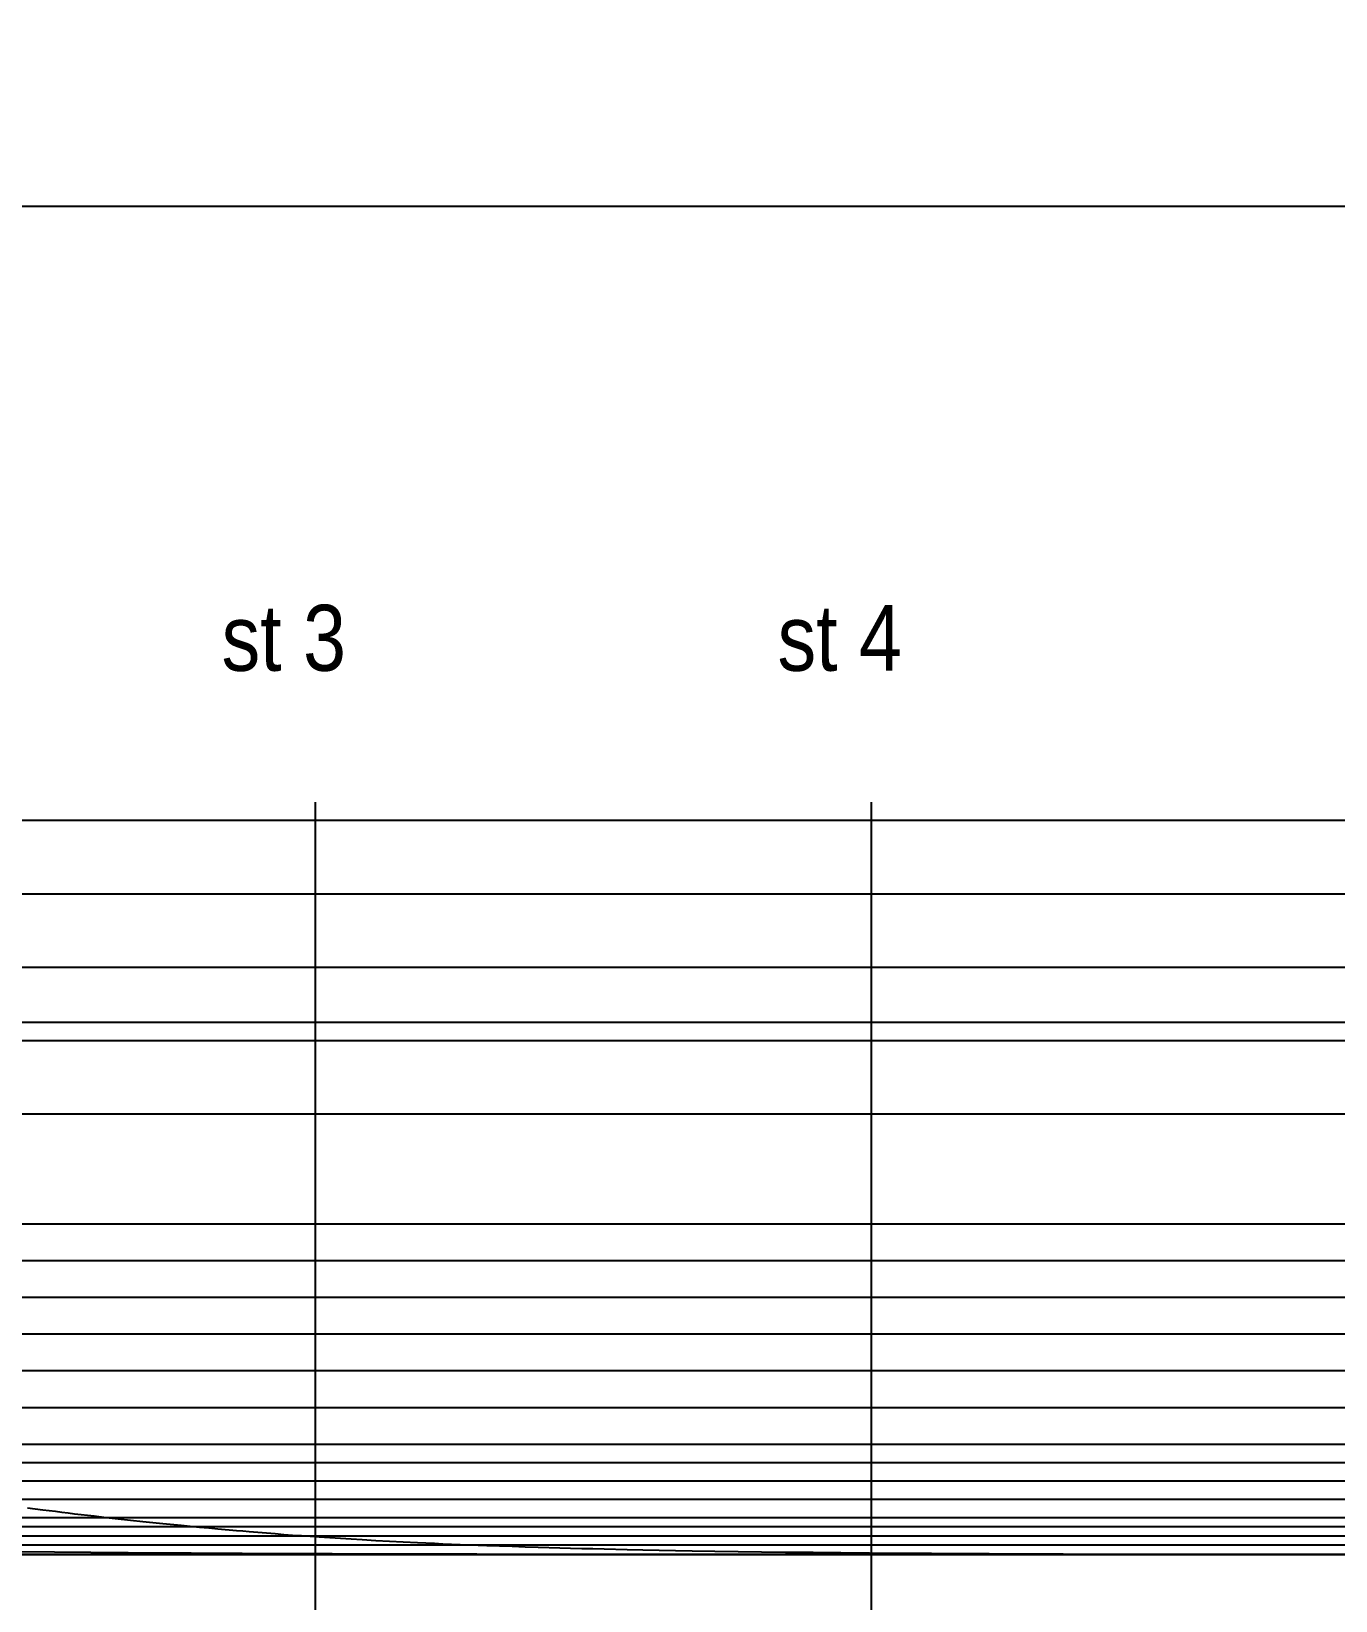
# Model space of a CAD drawing. Header units: millimetres. Extents: x -190954 to 154095, y 101 to 64253.
# Drawn here: x 50.73 to 74.43, y 140.33 to 168.84 of the extents above; entities that cross this region are included whole.
import ezdxf

# ---------------------------------------------------------------- set-up
doc = ezdxf.new("R2010")
doc.units = ezdxf.units.MM
for name, color, linetype in [('B1', 179, 'Continuous'), ('B2', 179, 'Continuous'), ('B3', 179, 'Continuous'), ('B4', 179, 'Continuous'), ('GRID', 179, 'Continuous'), ('WL20', 179, 'Continuous')]:
    doc.layers.add(name, color=color, linetype=linetype)
doc.styles.add('SLDTEXTSTYLE0', font='TXT', dxfattribs={"width": 0.75})
doc.styles.add('SLDTEXTSTYLE2', font='TXT', dxfattribs={"width": 0.875})
doc.dimstyles.new('SLDDIMSTYLE0', dxfattribs={"dimtxt": 3.175, "dimasz": 3.302, "dimexe": 0, "dimexo": 0.0625, "dimgap": 0.79375, "dimtad": 0, "dimtih": 1, "dimtoh": 1, "dimlfac": 1500, "dimrnd": 1e-09, "dimzin": 4, "dimdsep": 46, "dimtxsty": 'SLDTEXTSTYLE0', "dimsah": 1, "dimcen": 0.09, "dimadec": 0, "dimazin": 1, "dimtfac": 1, "dimtofl": 0, "dimtmove": 0, "dimatfit": 3, "dimfxl": 0, "dimfrac": 2, "dimtolj": 1, "dimtzin": 12, "dimarcsym": 0})

# ---------------------------------------------------------------- blocks, each defined once
blk = doc.blocks.new('_D')
at = {"layer": 'WL20'}
for p, q in [((25.597, 126.417), (25.597, 168.839)), ((227.596, 126.417), (227.596, 168.839)), ((25.597, 165.664), (126.8, 165.664)), ((227.596, 165.664), (146.741, 165.664))]:
    blk.add_line(p, q, dxfattribs=at)
for points in [[(25.597, 165.664), (28.899, 165.156), (28.899, 166.172)], [(227.596, 165.664), (224.294, 166.172), (224.294, 165.156)]]:
    blk.add_solid(points, dxfattribs=at)
at = {"layer": 'WL20', "insert": (126.8, 167.237), "char_height": 3.175, "attachment_point": 1, "style": 'SLDTEXTSTYLE0'}
blk.add_mtext('302998.00', dxfattribs=at)

msp = doc.modelspace()

# ---------------------------------------------------------------- linework, layer by layer
at = {"layer": 'B1', "color": 211}
for p, q in [((50.166888, 141.1652667), (52.0553653, 141.1652667)), ((52.0553653, 141.1652667), (54.7268993, 141.1652667)), ((54.7268993, 141.1652667), (58.1814907, 141.1652667)), ((58.1814907, 141.1652667), (62.4191387, 141.1652667)), ((62.4191387, 141.1652667), (67.4351073, 141.1652667)), ((67.4351073, 141.1652667), (72.561588, 141.1652667)), ((72.561588, 141.1652667), (77.3249573, 141.1652667))]:
    msp.add_line(p, q, dxfattribs=at)
at = {"layer": 'B2', "color": 211}
for p, q in [((49.729694, 141.1742767), (50.8255007, 141.1722067)), ((50.8255007, 141.1722067), (52.1924667, 141.170206)), ((52.1924667, 141.170206), (53.121206, 141.169306)), ((53.121206, 141.169306), (54.2133567, 141.168482)), ((54.2133567, 141.168482), (56.8854433, 141.1670867)), ((56.8854433, 141.1670867), (60.204736, 141.1660647)), ((60.204736, 141.1660647), (64.1687913, 141.16545)), ((64.1687913, 141.16545), (68.7728853, 141.1652667)), ((68.7728853, 141.1652667), (73.47468, 141.1652667)), ((73.47468, 141.1652667), (77.8911687, 141.1652667))]:
    msp.add_line(p, q, dxfattribs=at)
at = {"layer": 'B3', "color": 211}
for p, q in [((50.505008, 141.21807), (51.1524627, 141.2118533)), ((51.1524627, 141.2118533), (51.814222, 141.2059433)), ((51.814222, 141.2059433), (52.4920527, 141.2001707)), ((52.4920527, 141.2001707), (53.2252793, 141.194554)), ((53.2252793, 141.194554), (53.6397073, 141.1919093)), ((53.6397073, 141.1919093), (54.086562, 141.1893807)), ((54.086562, 141.1893807), (54.565826, 141.1869707)), ((54.565826, 141.1869707), (55.0774787, 141.184682)), ((55.0774787, 141.184682), (55.621528, 141.182518)), ((55.621528, 141.182518), (56.197992, 141.1804787)), ((56.197992, 141.1804787), (56.8069093, 141.1785667)), ((56.8069093, 141.1785667), (57.4483207, 141.1767833)), ((57.4483207, 141.1767833), (58.1222873, 141.1751293)), ((58.1222873, 141.1751293), (58.828878, 141.1736047)), ((58.828878, 141.1736047), (59.568178, 141.17221)), ((59.568178, 141.17221), (60.3402767, 141.1709453)), ((60.3402767, 141.1709453), (61.9832867, 141.168804)), ((61.9832867, 141.168804), (63.7588273, 141.1671767)), ((63.7588273, 141.1671767), (65.667942, 141.166054)), ((65.667942, 141.166054), (67.7117793, 141.165424)), ((67.7117793, 141.165424), (69.888492, 141.1652667)), ((69.888492, 141.1652667), (74.2159687, 141.1652667)), ((74.2159687, 141.1652667), (78.3373353, 141.1652667))]:
    msp.add_line(p, q, dxfattribs=at)
at = {"layer": 'B4', "color": 211}
for p, q in [((50.6656013, 142.014032), (50.8037973, 141.995884)), ((50.8037973, 141.995884), (50.942938, 141.977866)), ((50.942938, 141.977866), (51.1715867, 141.9487773)), ((51.1715867, 141.9487773), (51.286848, 141.934374)), ((51.286848, 141.934374), (51.402734, 141.9200673)), ((51.402734, 141.9200673), (51.519244, 141.90586)), ((51.519244, 141.90586), (51.6363773, 141.8917567)), ((51.6363773, 141.8917567), (51.754134, 141.8777513)), ((51.754134, 141.8777513), (51.8725127, 141.863872)), ((51.8725127, 141.863872), (52.0905967, 141.83877)), ((52.0905967, 141.83877), (52.3107587, 141.8140647)), ((52.3107587, 141.8140647), (52.5329947, 141.7897693)), ((52.5329947, 141.7897693), (52.757302, 141.7659053)), ((52.757302, 141.7659053), (52.9402947, 141.746878)), ((52.9402947, 141.746878), (53.124276, 141.728098)), ((53.124276, 141.728098), (53.4546633, 141.6952473)), ((53.4546633, 141.6952473), (53.6209227, 141.6791373)), ((53.6209227, 141.6791373), (53.787858, 141.6632427)), ((53.787858, 141.6632427), (53.955444, 141.647566)), ((53.955444, 141.647566), (54.1236567, 141.63211)), ((54.1236567, 141.63211), (54.4618713, 141.60187)), ((54.4618713, 141.60187), (54.5771093, 141.591818)), ((54.5771093, 141.591818), (54.6925993, 141.58187)), ((54.6925993, 141.58187), (55.0045973, 141.5556773)), ((55.0045973, 141.5556773), (55.16176, 141.5430107)), ((55.16176, 141.5430107), (55.3198487, 141.5306507)), ((55.3198487, 141.5306507), (55.4789113, 141.5185907)), ((55.4789113, 141.5185907), (55.638994, 141.5068233)), ((55.638994, 141.5068233), (55.8001407, 141.495344)), ((55.8001407, 141.495344), (55.962396, 141.4841453)), ((55.962396, 141.4841453), (56.155112, 141.4712993)), ((56.155112, 141.4712993), (56.3494933, 141.458828)), ((56.3494933, 141.458828), (56.5456053, 141.4467227)), ((56.5456053, 141.4467227), (56.7435127, 141.4349747)), ((56.7435127, 141.4349747), (56.9899393, 141.4209787)), ((56.9899393, 141.4209787), (57.2392973, 141.4075007)), ((57.2392973, 141.4075007), (57.4916953, 141.3945273)), ((57.4916953, 141.3945273), (57.747238, 141.382046)), ((57.747238, 141.382046), (57.900644, 141.374856)), ((57.900644, 141.374856), (58.055218, 141.3678333)), ((58.055218, 141.3678333), (58.2109807, 141.3609753)), ((58.2109807, 141.3609753), (58.367952, 141.3542793)), ((58.367952, 141.3542793), (58.5261527, 141.3477433)), ((58.5261527, 141.3477433), (58.685602, 141.3413647)), ((58.685602, 141.3413647), (59.0083213, 141.3290707)), ((59.0083213, 141.3290707), (59.2371653, 141.3208307)), ((59.2371653, 141.3208307), (59.4686133, 141.31288)), ((59.4686133, 141.31288), (59.702716, 141.3052127)), ((59.702716, 141.3052127), (59.9395213, 141.2978233)), ((59.9395213, 141.2978233), (60.3319707, 141.2863427)), ((60.3319707, 141.2863427), (60.5310047, 141.2808667)), ((60.5310047, 141.2808667), (60.731944, 141.2755627)), ((60.731944, 141.2755627), (60.934812, 141.2704273)), ((60.934812, 141.2704273), (61.1396327, 141.265458)), ((61.1396327, 141.265458), (61.555222, 141.2560067)), ((61.555222, 141.2560067), (61.8448933, 141.24989)), ((61.8448933, 141.24989), (62.1384207, 141.244062)), ((62.1384207, 141.244062), (62.4358593, 141.238516)), ((62.4358593, 141.238516), (62.737264, 141.2332433)), ((62.737264, 141.2332433), (63.151008, 141.2265413)), ((63.151008, 141.2265413), (63.572216, 141.22031)), ((63.572216, 141.22031), (64.00101, 141.2145333)), ((64.00101, 141.2145333), (64.4375073, 141.2091933)), ((64.4375073, 141.2091933), (64.9345633, 141.2037233)), ((64.9345633, 141.2037233), (65.4415353, 141.1987573)), ((65.4415353, 141.1987573), (65.958574, 141.1942733)), ((65.958574, 141.1942733), (66.485822, 141.19025)), ((66.485822, 141.19025), (67.08529, 141.186286)), ((67.08529, 141.186286), (67.6977787, 141.1828413)), ((67.6977787, 141.1828413), (68.1336667, 141.1807273)), ((68.1336667, 141.1807273), (68.5760593, 141.1788453)), ((68.5760593, 141.1788453), (69.025014, 141.1771867)), ((69.025014, 141.1771867), (69.4805847, 141.1757427)), ((69.4805847, 141.1757427), (71.3681007, 141.1719287)), ((71.3681007, 141.1719287), (71.8390513, 141.1713167)), ((71.8390513, 141.1713167), (75.1785293, 141.1683027))]:
    msp.add_line(p, q, dxfattribs=at)
at = {"layer": 'GRID', "color": 135}
for p, q in [((55.8972693, 125.1466667), (55.8972693, 154.8319333)), ((65.9972693, 125.1466667), (65.9972693, 154.8319333)), ((251.23, 154.4986), (21.19727, 154.4986)), ((251.23, 153.1652667), (21.19727, 153.1652667)), ((251.23, 151.8319333), (21.19727, 151.8319333)), ((251.23, 150.4986), (21.19727, 150.4986)), ((251.23, 149.1652667), (21.19727, 149.1652667)), ((251.23, 147.1652667), (21.19727, 147.1652667)), ((251.23, 146.4986), (21.19727, 146.4986)), ((251.23, 145.8319333), (21.19727, 145.8319333)), ((251.23, 145.1652667), (21.19727, 145.1652667)), ((251.23, 144.4986), (21.19727, 144.4986)), ((251.23, 143.8319333), (21.19727, 143.8319333)), ((251.23, 143.1652667), (21.19727, 143.1652667)), ((251.23, 142.8319333), (21.19727, 142.8319333)), ((251.23, 142.4986), (21.19727, 142.4986)), ((251.23, 142.1652667), (21.19727, 142.1652667)), ((251.23, 141.8319333), (21.19727, 141.8319333)), ((251.23, 141.6652667), (21.19727, 141.6652667)), ((251.23, 141.4986), (21.19727, 141.4986)), ((251.23, 141.3319333), (21.19727, 141.3319333)), ((251.23, 141.1652667), (21.19727, 141.1652667))]:
    msp.add_line(p, q, dxfattribs=at)
at = {"layer": 'GRID', "color": 2}
msp.add_line((251.23, 150.8319333), (21.19727, 150.8319333), dxfattribs=at)
at = {"layer": 'GRID', "color": 255}
msp.add_line((251.23, 141.1652667), (21.19727, 141.1652667), dxfattribs=at)

# ---------------------------------------------------------------- texts
at = {"layer": 'GRID', "color": 255, "char_height": 1.198504, "attachment_point": 1, "style": 'SLDTEXTSTYLE2'}
for s, insert in [('st 3', (54.1902757, 158.419676)), ('st 4', (64.2902757, 158.419676))]:
    msp.add_mtext(s, dxfattribs=dict(at, insert=insert))

# ---------------------------------------------------------------- dimensions: what is measured, and where the dimension line sits
at = {"layer": 'WL20'}
dim = msp.add_linear_dim(base=(25.5972687, 165.6644439), p1=(227.595936, 125.1466667), p2=(25.5972687, 125.1466667), dimstyle='SLDDIMSTYLE0', dxfattribs=at)
dim.commit()
dim.dimension.update_dxf_attribs({"geometry": '_D', "text_midpoint": (136.7707445, 165.6644439), "dimtype": 160})

doc.saveas('drawing.dxf')
